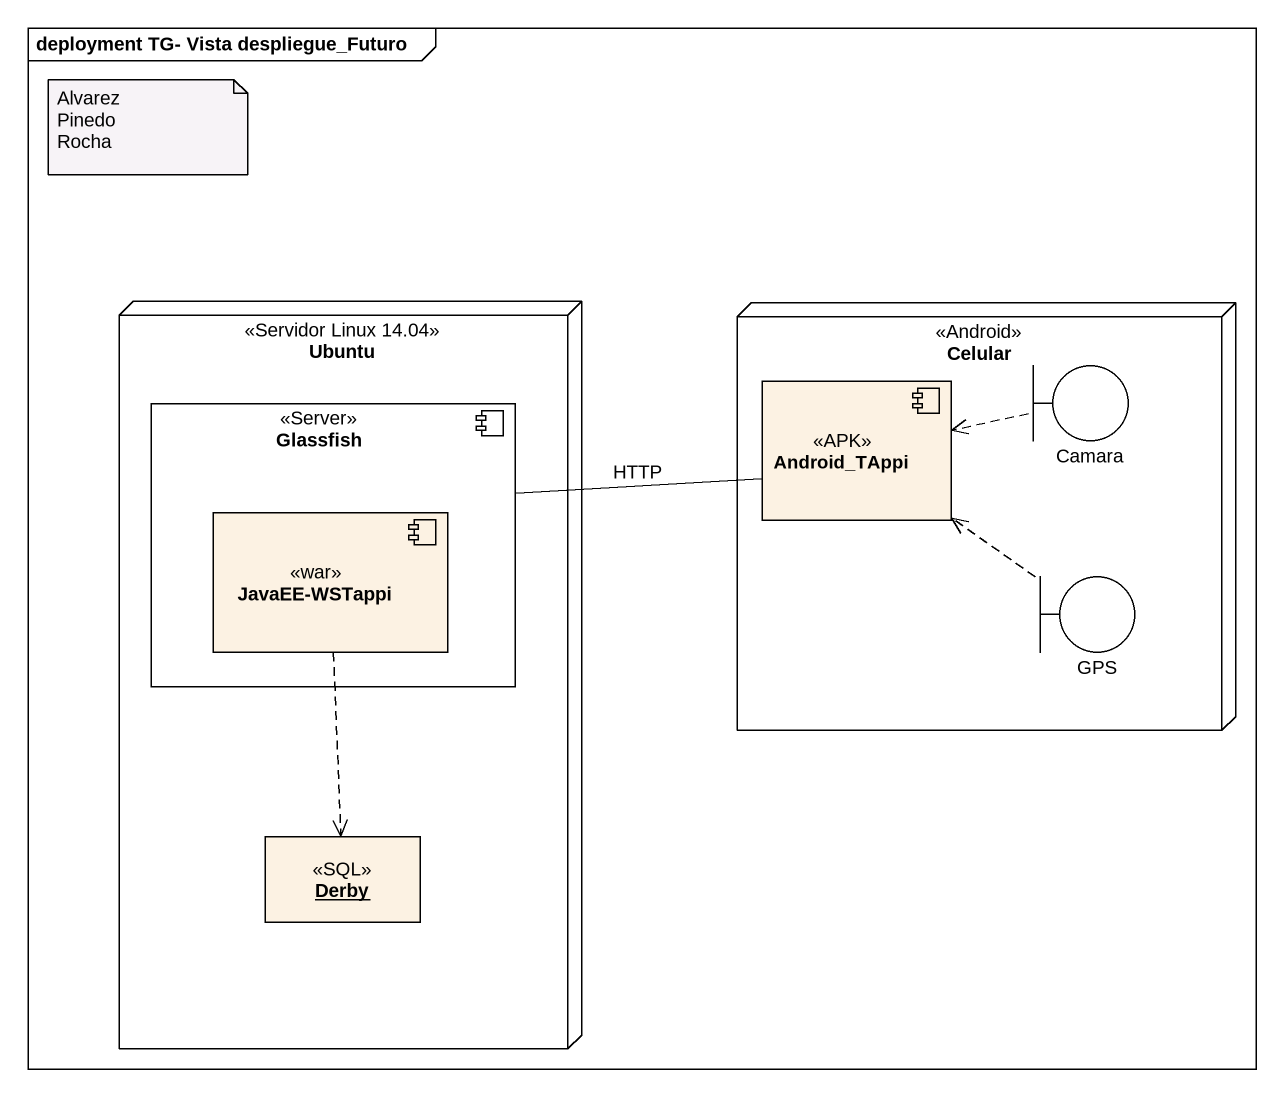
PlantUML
@startuml
mainframe deployment TG- Vista despliegue_Futuro
allowmixing
hide circle
hide empty members
node Ubuntu <<Servidor Linux 14.04>> {
  component Glassfish <<Server>> {
    component "JavaEE-WSTappi" as JavaEE_WSTappi <<war>>
  }
  object Derby <<SQL>>
}
node Celular <<Android>> {
  component Android_TAppi <<APK>>
  boundary Camara
  boundary GPS
}
Android_TAppi -left- Glassfish : HTTP
Camara .left.> Android_TAppi
JavaEE_WSTappi ..> Derby
GPS .up.> Android_TAppi
note as N1
  Alvarez
  Pinedo
  Rocha
end note
@enduml
